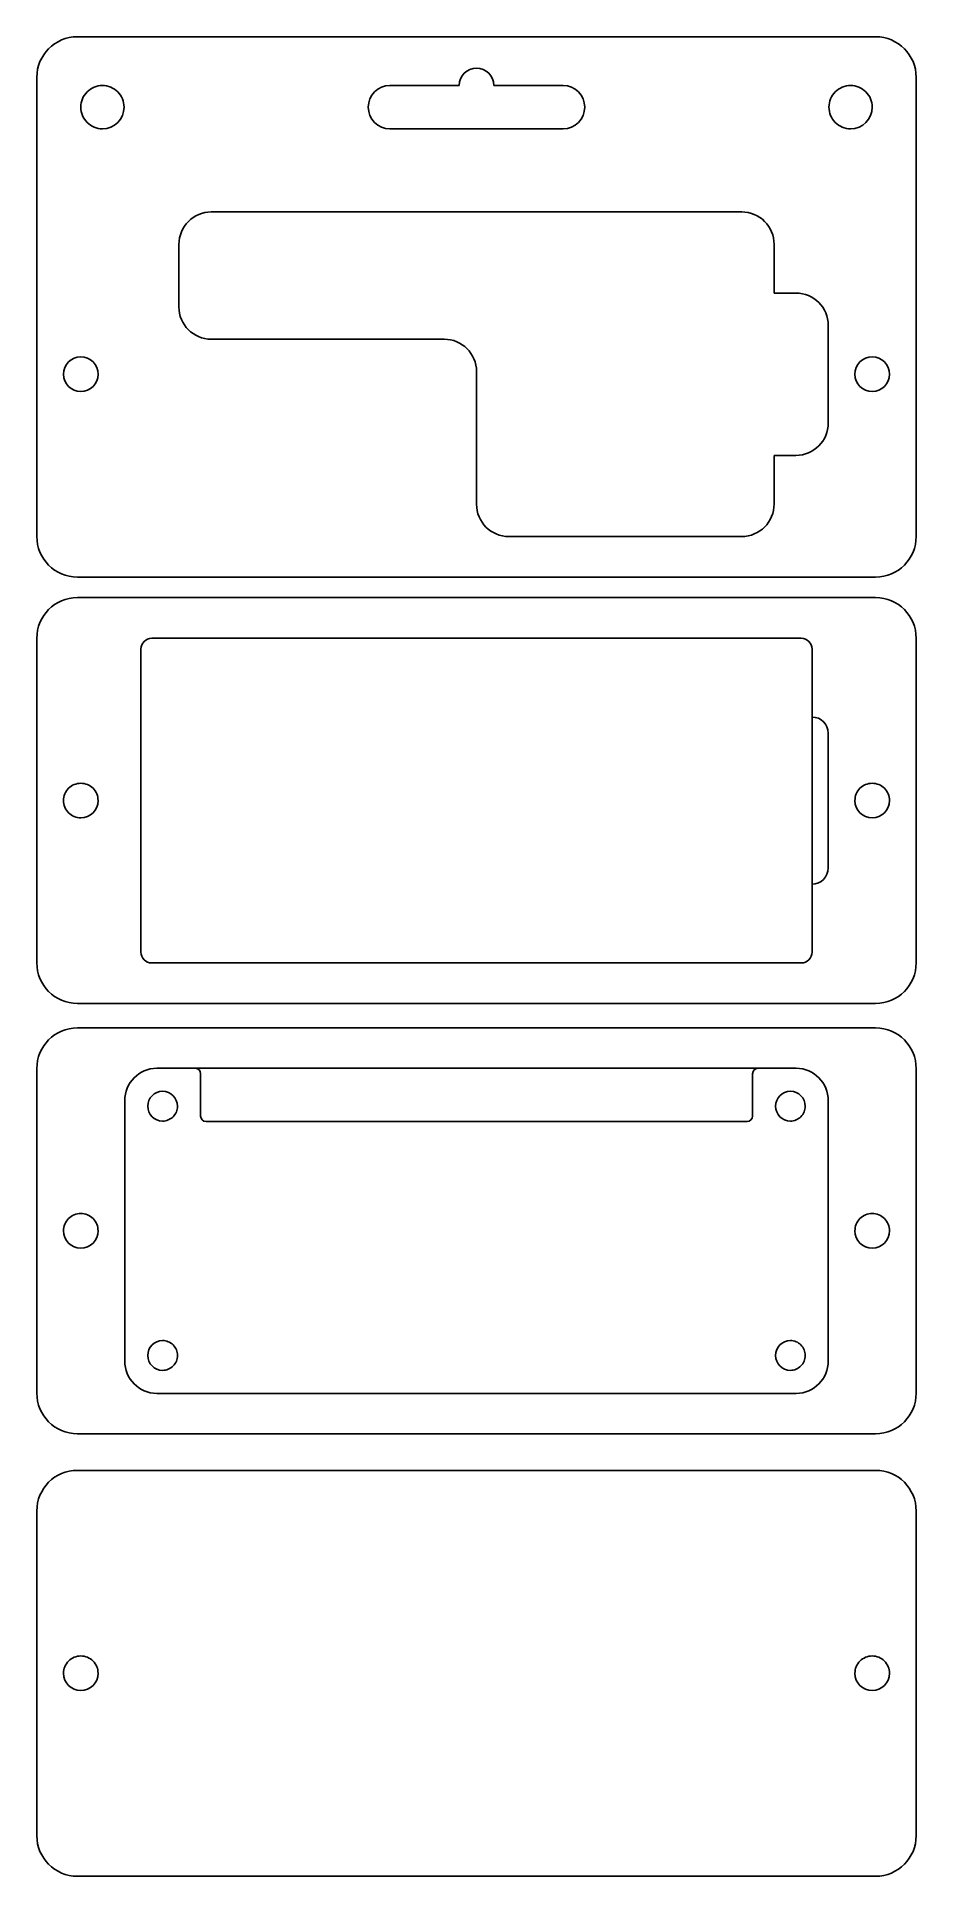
# Model space of a CAD drawing. Extents: x 110 to 191, y 22 to 192.
import ezdxf

# ---------------------------------------------------------------- set-up
doc = ezdxf.new("R2010")
doc.units = 0
doc.layers.add('LAYER_1', color=7, linetype='CONTINUOUS')

msp = doc.modelspace()

# ---------------------------------------------------------------- linework, layer by layer
at = {"layer": 'LAYER_1', "color": 7}
for p, q in [((178.167109, 167.887703), (178.167109, 172.377353)), ((180.167469, 167.887703), (178.167109, 167.887703)), ((178.167109, 148.397284), (178.167109, 152.887482)), ((178.167109, 152.887482), (180.167469, 152.887482))]:
    msp.add_line(p, q, dxfattribs=at)
for points in [[(113.792446, 191.566015), (187.542449, 191.566015)], [(110.042446, 145.400036), (110.042446, 175.374949), (110.042446, 182.900026), (110.042446, 187.803485)], [(149.067353, 187.066137), (142.667191, 187.066137)], [(150.667531, 188.665764), (150.667531, 188.665764)], [(191.292449, 187.803485), (191.292449, 182.900026), (191.292449, 175.374949)], [(118.104957, 185.066005), (118.104957, 185.066005)], [(187.229942, 185.066005), (187.229942, 185.066005)], [(142.667191, 183.065967), (158.667317, 183.065967)], [(175.166844, 175.386988), (126.167665, 175.386988), (126.167665, 175.386988)], [(191.292449, 175.374949), (191.292449, 145.400036)], [(123.167953, 172.377353), (123.167953, 166.623768)], [(183.167184, 155.887747), (183.167184, 164.887438)], [(126.167665, 163.623503), (147.667816, 163.623503)], [(115.704959, 160.387478), (115.704959, 160.387478)], [(150.667531, 160.623238), (150.667531, 148.387361)], [(188.829942, 160.387478), (188.829942, 160.387478)], [(153.667243, 145.387096), (175.166844, 145.387096)], [(187.542449, 141.637478), (113.792446, 141.637478)], [(113.792449, 139.738921), (187.542452, 139.738921)], [(113.792449, 139.738921), (113.792449, 139.738921)], [(120.667441, 135.988916), (180.667443, 135.988916)], [(120.667441, 135.988916), (120.667441, 135.988916)], [(110.042449, 106.001464), (110.042449, 135.976379)], [(119.667441, 106.988917), (119.667441, 134.988915)], [(181.667444, 134.988915), (181.667444, 106.988917)], [(191.292452, 135.976379), (191.292452, 106.001464)], [(115.70495, 120.988917), (115.70495, 120.988917)], [(188.829942, 120.988917), (188.829942, 120.988917)], [(180.667443, 105.988916), (120.667441, 105.988916)], [(187.542452, 102.238922), (113.792449, 102.238922)], [(113.792449, 99.981145), (187.542452, 99.981145)], [(113.792449, 99.981145), (113.792449, 99.981145)], [(110.042449, 66.243688), (110.042449, 96.218603)], [(121.121991, 96.24757), (180.212901, 96.24757)], [(121.121991, 96.24757), (121.121991, 96.24757)], [(191.292452, 96.218603), (191.292452, 66.243688)], [(118.167446, 69.214729), (118.167446, 93.247568)], [(123.042449, 92.747577), (123.042449, 92.747577)], [(181.042448, 92.747577), (181.042448, 92.747577)], [(183.167446, 93.247568), (183.167446, 69.214729)], [(115.70495, 81.231141), (115.70495, 81.231141)], [(188.829942, 81.231141), (188.829942, 81.231141)], [(123.042449, 69.714736), (123.042449, 69.714736)], [(181.042448, 69.714736), (181.042448, 69.714736)], [(180.212901, 66.214729), (121.121991, 66.214729)], [(187.542452, 62.481146), (113.792449, 62.481146)], [(113.792449, 59.09448), (187.542452, 59.09448)], [(113.792449, 59.09448), (113.792449, 59.09448)], [(110.042449, 25.357023), (110.042449, 55.331938)], [(191.292452, 55.331938), (191.292452, 25.357023)], [(115.70495, 40.344476), (115.70495, 40.344476)], [(188.829942, 40.344476), (188.829942, 40.344476)], [(187.542452, 21.594481), (113.792449, 21.594481)]]:
    msp.add_lwpolyline(points, close=True, dxfattribs=at)
for points in [[(183.167443, 114.768359), (183.167443, 127.209468)], [(125.18173, 95.747563), (125.18173, 91.836968)], [(176.174826, 91.836968), (176.174826, 95.747563)], [(125.681729, 91.336969), (175.674827, 91.336969)]]:
    msp.add_lwpolyline(points, dxfattribs=at)
for points in [[(110.042446, 187.803485), (110.042446, 189.887927), (111.714946, 191.566015), (113.792446, 191.566015)], [(187.542449, 191.566015), (189.619949, 191.566015), (191.292449, 189.887927), (191.292449, 187.803485)], [(114.690743, 186.480221), (115.065816, 186.855294), (115.574524, 187.066007), (116.104958, 187.066007)], [(116.104958, 187.066007), (116.635391, 187.066007), (117.144099, 186.855293), (117.519171, 186.48022)], [(142.667191, 187.066137), (141.559193, 187.066137), (140.667382, 186.173776), (140.667382, 185.065777)], [(150.667531, 188.665764), (149.783952, 188.665862), (149.067559, 187.949716), (149.067353, 187.066137)], [(152.267708, 187.066137), (152.267502, 187.949716), (151.55111, 188.665862), (150.667531, 188.665764)], [(158.667317, 187.066137), (158.667317, 187.066137), (152.267708, 187.066137), (152.267708, 187.066137)], [(160.667677, 185.065777), (160.667677, 186.173776), (159.775316, 187.066137), (158.667317, 187.066137)], [(183.815728, 186.480221), (184.190801, 186.855294), (184.69951, 187.066007), (185.229943, 187.066007)], [(185.229943, 187.066007), (185.760376, 187.066007), (186.269084, 186.855293), (186.644156, 186.48022)], [(114.104956, 185.066005), (114.104956, 185.596439), (114.315669, 186.105147), (114.690743, 186.480221)], [(117.519171, 186.48022), (117.894244, 186.105146), (118.104957, 185.596438), (118.104957, 185.066005)], [(183.229941, 185.066005), (183.229941, 185.596439), (183.440655, 186.105147), (183.815728, 186.480221)], [(186.644156, 186.48022), (187.019229, 186.105146), (187.229942, 185.596438), (187.229942, 185.066005)], [(114.690744, 183.651792), (114.315671, 184.026864), (114.104957, 184.535572), (114.104956, 185.066005)], [(116.104958, 183.066007), (115.574525, 183.066006), (115.065817, 183.276719), (114.690744, 183.651792)], [(118.104957, 185.066005), (118.104956, 183.961437), (117.209526, 183.066007), (116.104958, 183.066007)], [(140.667382, 185.065777), (140.667382, 183.957775), (141.559193, 183.065967), (142.667191, 183.065967)], [(158.667317, 183.065967), (159.775316, 183.065967), (160.667677, 183.957775), (160.667677, 185.065777)], [(183.815729, 183.651792), (183.440656, 184.026864), (183.229942, 184.535572), (183.229941, 185.066005)], [(185.229943, 183.066007), (184.69951, 183.066006), (184.190802, 183.276719), (183.815729, 183.651792)], [(187.229942, 185.066005), (187.229941, 183.961437), (186.334512, 183.066007), (185.229943, 183.066007)], [(126.167665, 175.386988), (124.505664, 175.386988), (123.1789, 174.044875), (123.167953, 172.377353)], [(178.167109, 172.377353), (178.167109, 174.044911), (176.828845, 175.386988), (175.166844, 175.386988)], [(123.167953, 166.623768), (123.167953, 164.961767), (124.505664, 163.623503), (126.167665, 163.623503)], [(183.167184, 164.887438), (183.167184, 166.549439), (181.82947, 167.887703), (180.167469, 167.887703)], [(147.667816, 163.623503), (149.329817, 163.623503), (150.667531, 162.285239), (150.667531, 160.623238)], [(112.504959, 160.387478), (112.50496, 161.271134), (113.221304, 161.987478), (114.104959, 161.987478)], [(114.104959, 161.987478), (114.988614, 161.987478), (115.704958, 161.271134), (115.704959, 160.387478)], [(185.629942, 160.387478), (185.629943, 161.271134), (186.346287, 161.987478), (187.229942, 161.987478)], [(187.229942, 161.987478), (188.113597, 161.987478), (188.829941, 161.271134), (188.829942, 160.387478)], [(114.104959, 158.787479), (113.221304, 158.787479), (112.50496, 159.503823), (112.504959, 160.387478)], [(115.704959, 160.387478), (115.704958, 159.503823), (114.988614, 158.787479), (114.104959, 158.787479)], [(187.229942, 158.787479), (186.346287, 158.787479), (185.629943, 159.503823), (185.629942, 160.387478)], [(188.829942, 160.387478), (188.829941, 159.503823), (188.113597, 158.787479), (187.229942, 158.787479)], [(180.167469, 152.887482), (181.82947, 152.887482), (183.167184, 154.225749), (183.167184, 155.887747)], [(150.667531, 148.387361), (150.667531, 146.72536), (152.005244, 145.387096), (153.667243, 145.387096)], [(175.166844, 145.387096), (176.828845, 145.387096), (178.167109, 146.729726), (178.167109, 148.397284)], [(113.792446, 141.637478), (111.714946, 141.637478), (110.042446, 143.315571), (110.042446, 145.400036)], [(191.292449, 145.400036), (191.292449, 143.315571), (189.619949, 141.637478), (187.542449, 141.637478)], [(110.042449, 135.976379), (110.042449, 138.060827), (111.714949, 139.738921), (113.792449, 139.738921)], [(187.542452, 139.738921), (189.619952, 139.738921), (191.292452, 138.060827), (191.292452, 135.976379)], [(119.667441, 134.988915), (119.667441, 135.542917), (120.113442, 135.988916), (120.667441, 135.988916)], [(180.667443, 135.988916), (181.221442, 135.988916), (181.667444, 135.542917), (181.667444, 134.988915)], [(183.167443, 127.209468), (183.167443, 128.040468), (182.498444, 128.709467), (181.667444, 128.709467)], [(112.973577, 122.120291), (113.273636, 122.420349), (113.680603, 122.58892), (114.104951, 122.58892)], [(114.104951, 122.58892), (114.529297, 122.58892), (114.936264, 122.420348), (115.236322, 122.12029)], [(186.09857, 122.12029), (186.398629, 122.420348), (186.805595, 122.58892), (187.229942, 122.58892)], [(187.229942, 122.58892), (187.654289, 122.58892), (188.061255, 122.420348), (188.361313, 122.12029)], [(112.504948, 120.988917), (112.504947, 121.413265), (112.673518, 121.820232), (112.973577, 122.120291)], [(112.973578, 119.857546), (112.67352, 120.157604), (112.504948, 120.564571), (112.504948, 120.988917)], [(115.70495, 120.988917), (115.70495, 120.105262), (114.988606, 119.388918), (114.104951, 119.388918)], [(115.236322, 122.12029), (115.53638, 121.820231), (115.704951, 121.413264), (115.70495, 120.988917)], [(185.629942, 120.988917), (185.629942, 121.413264), (185.798512, 121.820231), (186.09857, 122.12029)], [(187.229942, 119.388918), (186.346287, 119.388918), (185.629943, 120.105262), (185.629942, 120.988917)], [(188.829942, 120.988917), (188.829941, 120.105262), (188.113597, 119.388918), (187.229942, 119.388918)], [(188.361313, 122.12029), (188.661372, 121.820231), (188.829942, 121.413264), (188.829942, 120.988917)], [(114.104951, 119.388918), (113.680604, 119.388917), (113.273637, 119.557488), (112.973578, 119.857546)], [(181.667444, 113.268359), (182.498444, 113.268359), (183.167443, 113.937358), (183.167443, 114.768359)], [(113.792449, 102.238922), (111.714949, 102.238922), (110.042449, 103.917016), (110.042449, 106.001464)], [(120.667441, 105.988916), (120.113442, 105.988916), (119.667441, 106.434918), (119.667441, 106.988917)], [(181.667444, 106.988917), (181.667444, 106.434918), (181.221442, 105.988916), (180.667443, 105.988916)], [(191.292452, 106.001464), (191.292452, 103.917016), (189.619952, 102.238922), (187.542452, 102.238922)], [(110.042449, 96.218603), (110.042449, 98.303051), (111.714949, 99.981145), (113.792449, 99.981145)], [(187.542452, 99.981145), (189.619952, 99.981145), (191.292452, 98.303051), (191.292452, 96.218603)], [(118.167446, 93.247568), (118.167446, 94.909569), (119.485173, 96.24757), (121.121991, 96.24757)], [(124.681731, 96.247565), (124.958732, 96.247565), (125.18173, 96.024564), (125.18173, 95.747563)], [(176.174826, 95.747563), (176.174826, 96.024564), (176.397827, 96.247565), (176.674825, 96.247565)], [(180.212901, 96.24757), (181.84972, 96.24757), (183.167446, 94.909569), (183.167446, 93.247568)], [(120.29245, 92.747577), (120.292451, 93.506967), (120.908058, 94.122574), (121.667448, 94.122575)], [(121.667448, 94.122575), (122.426839, 94.122576), (123.042447, 93.506968), (123.042449, 92.747577)], [(178.29245, 92.747577), (178.292451, 93.506967), (178.908058, 94.122574), (179.667448, 94.122575)], [(179.667448, 94.122575), (180.426839, 94.122576), (181.042447, 93.506968), (181.042448, 92.747577)], [(121.667448, 91.372577), (120.908057, 91.372578), (120.292449, 91.988186), (120.29245, 92.747577)], [(123.042449, 92.747577), (123.042449, 92.382904), (122.897583, 92.033167), (122.63972, 91.775305)], [(125.18173, 91.836968), (125.18173, 91.559969), (125.40473, 91.336969), (125.681729, 91.336969)], [(175.674827, 91.336969), (175.951828, 91.336969), (176.174826, 91.559969), (176.174826, 91.836968)], [(179.667448, 91.372577), (178.908056, 91.372578), (178.292449, 91.988186), (178.29245, 92.747577)], [(181.042448, 92.747577), (181.042448, 92.382904), (180.897583, 92.033167), (180.63972, 91.775305)], [(122.63972, 91.775305), (122.381858, 91.517442), (122.032121, 91.372576), (121.667448, 91.372577)], [(180.63972, 91.775305), (180.381857, 91.517442), (180.03212, 91.372576), (179.667448, 91.372577)], [(112.504951, 81.231141), (112.50495, 81.655488), (112.673521, 82.062455), (112.973579, 82.362513)], [(112.973579, 82.362513), (113.273637, 82.662572), (113.680604, 82.831144), (114.104951, 82.831144)], [(114.104951, 82.831144), (114.529297, 82.831144), (114.936264, 82.662572), (115.236322, 82.362513)], [(115.236322, 82.362513), (115.53638, 82.062455), (115.704951, 81.655488), (115.70495, 81.231141)], [(185.629942, 81.231141), (185.629942, 81.655488), (185.798512, 82.062455), (186.09857, 82.362513)], [(186.09857, 82.362513), (186.398629, 82.662572), (186.805595, 82.831144), (187.229942, 82.831144)], [(187.229942, 82.831144), (187.654289, 82.831144), (188.061255, 82.662572), (188.361313, 82.362513)], [(188.361313, 82.362513), (188.661372, 82.062455), (188.829942, 81.655488), (188.829942, 81.231141)], [(114.104951, 79.631142), (113.221295, 79.631142), (112.504951, 80.347486), (112.504951, 81.231141)], [(115.70495, 81.231141), (115.70495, 80.347486), (114.988606, 79.631142), (114.104951, 79.631142)], [(187.229942, 79.631142), (186.346287, 79.631142), (185.629943, 80.347486), (185.629942, 81.231141)], [(188.829942, 81.231141), (188.829941, 80.347486), (188.113597, 79.631142), (187.229942, 79.631142)], [(120.29245, 69.714736), (120.292449, 70.474127), (120.908057, 71.089736), (121.667448, 71.089737)], [(121.667448, 68.339735), (120.908057, 68.339736), (120.292449, 68.955345), (120.29245, 69.714736)], [(121.667448, 71.089737), (122.032121, 71.089737), (122.381858, 70.944871), (122.63972, 70.687009)], [(122.63972, 70.687009), (122.897583, 70.429146), (123.042449, 70.079409), (123.042449, 69.714736)], [(123.042449, 69.714736), (123.042449, 69.350063), (122.897583, 69.000326), (122.63972, 68.742463)], [(178.29245, 69.714736), (178.292449, 70.474127), (178.908056, 71.089736), (179.667448, 71.089737)], [(179.667448, 68.339735), (178.908056, 68.339736), (178.292449, 68.955345), (178.29245, 69.714736)], [(179.667448, 71.089737), (180.03212, 71.089737), (180.381857, 70.944871), (180.63972, 70.687009)], [(180.63972, 70.687009), (180.897583, 70.429146), (181.042448, 70.079409), (181.042448, 69.714736)], [(181.042448, 69.714736), (181.042448, 69.350063), (180.897583, 69.000326), (180.63972, 68.742463)], [(121.121991, 66.214729), (119.485173, 66.214729), (118.167446, 67.55273), (118.167446, 69.214729)], [(122.63972, 68.742463), (122.381858, 68.484601), (122.032121, 68.339735), (121.667448, 68.339735)], [(180.63972, 68.742463), (180.381857, 68.484601), (180.03212, 68.339735), (179.667448, 68.339735)], [(183.167446, 69.214729), (183.167446, 67.55273), (181.84972, 66.214729), (180.212901, 66.214729)], [(113.792449, 62.481146), (111.714949, 62.481146), (110.042449, 64.15924), (110.042449, 66.243688)], [(191.292452, 66.243688), (191.292452, 64.15924), (189.619952, 62.481146), (187.542452, 62.481146)], [(110.042449, 55.331938), (110.042449, 57.416386), (111.714949, 59.09448), (113.792449, 59.09448)], [(187.542452, 59.09448), (189.619952, 59.09448), (191.292452, 57.416386), (191.292452, 55.331938)], [(112.504951, 40.344476), (112.50495, 40.768823), (112.673521, 41.17579), (112.973579, 41.475848)], [(112.973579, 41.475848), (113.273637, 41.775907), (113.680604, 41.944478), (114.104951, 41.944479)], [(114.104951, 41.944479), (114.529297, 41.944478), (114.936264, 41.775907), (115.236322, 41.475848)], [(115.236322, 41.475848), (115.53638, 41.17579), (115.704951, 40.768823), (115.70495, 40.344476)], [(185.629942, 40.344476), (185.629942, 40.768823), (185.798512, 41.17579), (186.09857, 41.475848)], [(186.09857, 41.475848), (186.398629, 41.775907), (186.805595, 41.944478), (187.229942, 41.944479)], [(187.229942, 41.944479), (187.654289, 41.944478), (188.061255, 41.775907), (188.361313, 41.475848)], [(188.361313, 41.475848), (188.661372, 41.17579), (188.829942, 40.768823), (188.829942, 40.344476)], [(114.104951, 38.744477), (113.221295, 38.744477), (112.504951, 39.460821), (112.504951, 40.344476)], [(115.70495, 40.344476), (115.70495, 39.460821), (114.988606, 38.744477), (114.104951, 38.744477)], [(187.229942, 38.744477), (186.346287, 38.744477), (185.629943, 39.460821), (185.629942, 40.344476)], [(188.829942, 40.344476), (188.829941, 39.460821), (188.113597, 38.744477), (187.229942, 38.744477)], [(113.792449, 21.594481), (111.714949, 21.594481), (110.042449, 23.272575), (110.042449, 25.357023)], [(191.292452, 25.357023), (191.292452, 23.272575), (189.619952, 21.594481), (187.542452, 21.594481)]]:
    msp.add_open_spline(points, degree=3, dxfattribs=at)

doc.saveas('drawing.dxf')
